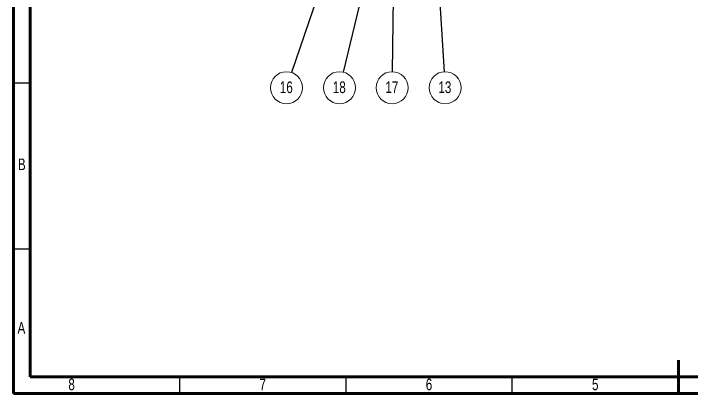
# Model space of a CAD drawing. Header units: millimetres. Extents: x 15 to 415, y 5 to 292.
# Drawn here: x 15 to 218.9, y 5 to 119.4 of the extents above; entities that cross this region are included whole.
import ezdxf

# ---------------------------------------------------------------- set-up
doc = ezdxf.new("R2010")
doc.units = ezdxf.units.MM
doc.styles.add('SLDTEXTSTYLE0', font='TXT', dxfattribs={"width": 0.75})
doc.dimstyles.new('SLDDIMSTYLE0', dxfattribs={"dimtxt": 0.18, "dimasz": 3.302, "dimexe": 0, "dimexo": 0.0625, "dimgap": 0, "dimtad": 0, "dimtih": 1, "dimtoh": 1, "dimdec": 0, "dimrnd": 1e-09, "dimzin": 0, "dimdsep": 46, "dimtxsty": 'Standard', "dimsah": 1, "dimcen": 0.09, "dimadec": 0, "dimazin": 0, "dimtfac": 3.302, "dimtdec": 0, "dimtofl": 0, "dimtmove": 0, "dimatfit": 3, "dimfxl": 1, "dimfrac": 2, "dimtolj": 1, "dimtzin": 0, "dimarcsym": 0})

# ---------------------------------------------------------------- blocks, each defined once
blk = doc.blocks.new('SW_NOTE_11')
at = {"color": 0, "linetype": 'Continuous', "lineweight": 0}
blk.add_circle((0.29, -4.8), 4.81, dxfattribs=at)
at = {"color": 0, "linetype": 'Continuous', "lineweight": 0, "insert": (0.22, -2.91), "char_height": 3.5, "attachment_point": 2, "style": 'SLDTEXTSTYLE0'}
blk.add_mtext('13', dxfattribs=at)
blk = doc.blocks.new('SW_NOTE_12')
at = {"color": 0, "linetype": 'Continuous', "lineweight": 0}
blk.add_circle((-0.06, -4.81), 4.81, dxfattribs=at)
at = {"color": 0, "linetype": 'Continuous', "lineweight": 0, "insert": (-0.13, -2.92), "char_height": 3.5, "attachment_point": 2, "style": 'SLDTEXTSTYLE0'}
blk.add_mtext('17', dxfattribs=at)
blk = doc.blocks.new('SW_NOTE_13')
at = {"color": 0, "linetype": 'Continuous', "lineweight": 0}
blk.add_circle((-1.12, -4.67), 4.81, dxfattribs=at)
at = {"color": 0, "linetype": 'Continuous', "lineweight": 0, "insert": (-1.19, -2.79), "char_height": 3.5, "attachment_point": 2, "style": 'SLDTEXTSTYLE0'}
blk.add_mtext('18', dxfattribs=at)
blk = doc.blocks.new('SW_NOTE_14')
at = {"color": 0, "linetype": 'Continuous', "lineweight": 0}
blk.add_circle((-1.54, -4.55), 4.81, dxfattribs=at)
at = {"color": 0, "linetype": 'Continuous', "lineweight": 0, "insert": (-1.61, -2.67), "char_height": 3.5, "attachment_point": 2, "style": 'SLDTEXTSTYLE0'}
blk.add_mtext('16', dxfattribs=at)

msp = doc.modelspace()

# ---------------------------------------------------------------- linework, layer by layer
at = {"color": 7, "linetype": 'Continuous', "lineweight": 60}
for p, q in [((15, 5), (15, 292)), ((20, 10), (20, 287)), ((215, 5), (215, 15)), ((410, 10), (20, 10)), ((415, 5), (15, 5))]:
    msp.add_line(p, q, dxfattribs=at)
at = {"color": 7, "linetype": 'Continuous', "lineweight": 30}
for p, q in [((15, 98.5), (20, 98.5)), ((15, 48.5), (20, 48.5)), ((65, 5), (65, 10)), ((115, 5), (115, 10)), ((165, 5), (165, 10))]:
    msp.add_line(p, q, dxfattribs=at)

# ---------------------------------------------------------------- block references
at = {"color": 7, "linetype": 'Continuous', "lineweight": 0}
for name, p in [('SW_NOTE_14', (98.65, 101.59)), ('SW_NOTE_13', (114.17, 101.71)), ('SW_NOTE_12', (128.92, 101.85)), ('SW_NOTE_11', (144.51, 101.84))]:
    msp.add_blockref(name, p, dxfattribs=at)

# ---------------------------------------------------------------- texts
at = {"color": 7, "linetype": 'Continuous', "lineweight": 0, "char_height": 3.5, "attachment_point": 2, "style": 'SLDTEXTSTYLE0'}
for s, insert in [('B', (17.47, 75.73)), ('A', (17.36, 26.48)), ('8', (32.46, 9.48)), ('7', (89.96, 9.48)), ('6', (139.96, 9.48)), ('5', (189.96, 9.48))]:
    msp.add_mtext(s, dxfattribs=dict(at, insert=insert))

# ---------------------------------------------------------------- leaders
at = {"color": 7, "linetype": 'Continuous', "lineweight": 0}
for points in [[(129.7, 166.43), (128.92, 101.85)], [(128.61, 161.75), (114.17, 101.71)], [(115.47, 151.38), (98.65, 101.59)], [(141.69, 148.31), (144.51, 101.84)]]:
    msp.add_leader(points, dimstyle='SLDDIMSTYLE0', dxfattribs=at)

doc.saveas('drawing.dxf')
